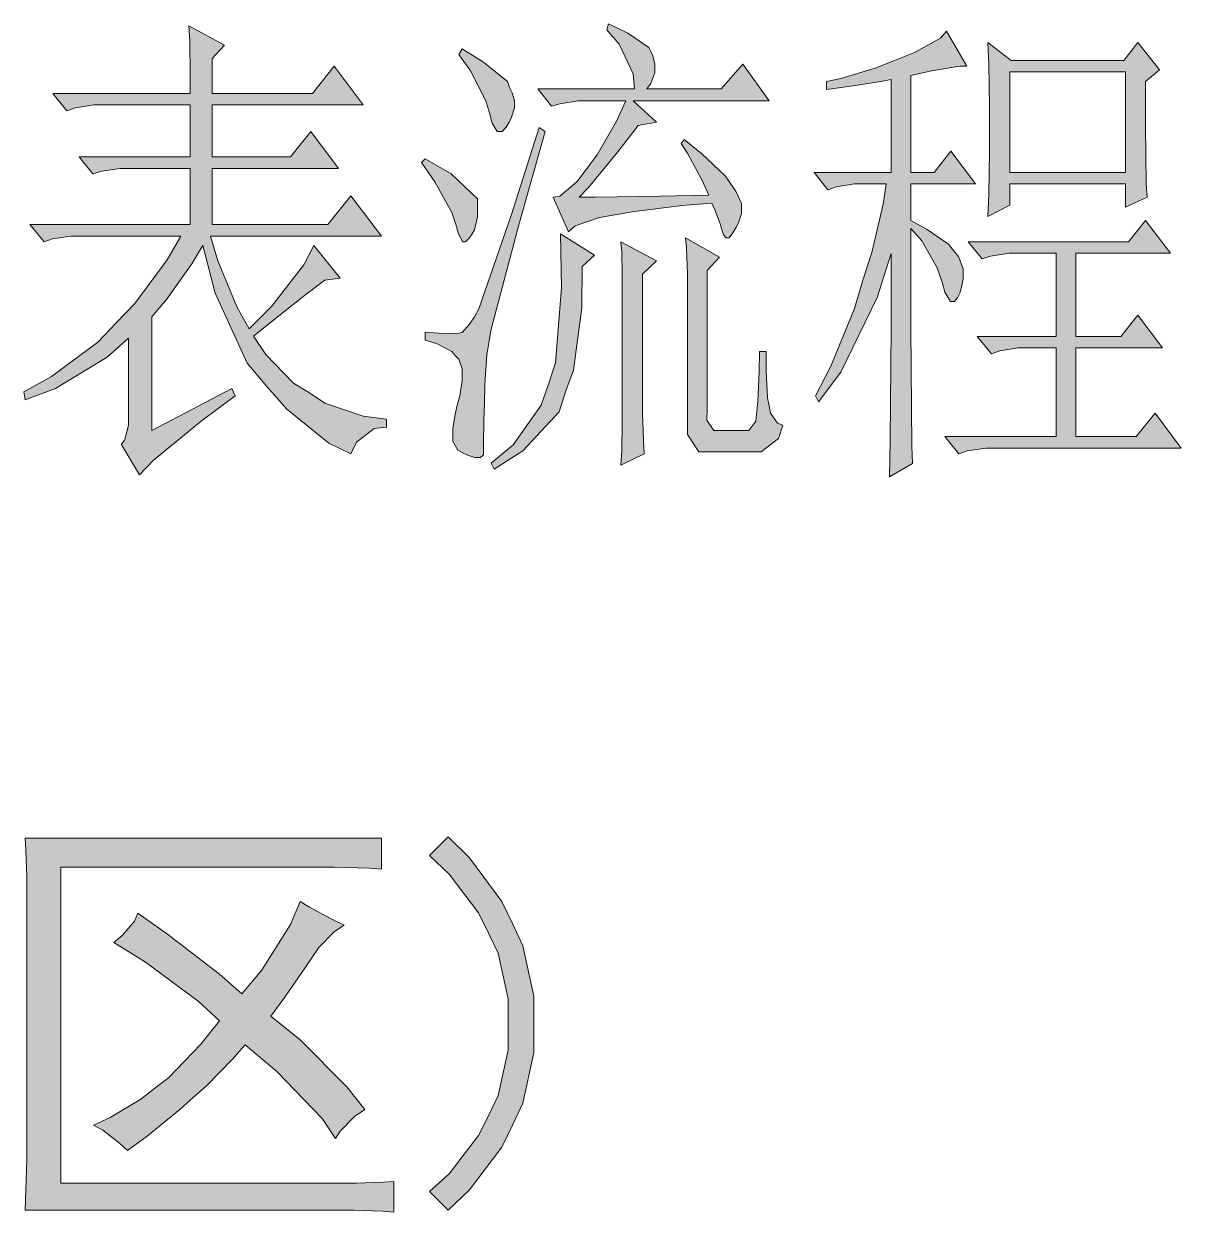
# Model space of a CAD drawing. Header units: millimetres. Extents: x 0 to 829, y 0 to 586.
# Drawn here: x 801.94 to 810.2, y 31.9 to 40.38 of the extents above; entities that cross this region are included whole.
import ezdxf

# ---------------------------------------------------------------- set-up
doc = ezdxf.new("R2010")
doc.units = ezdxf.units.MM

msp = doc.modelspace()

# ---------------------------------------------------------------- hatches: boundary and pattern name
h = msp.add_hatch(color=0)
h.dxf.hatch_style = 2
h.paths.add_polyline_path([(802.851667, 37.479111), (803.423167, 37.778972), (803.447861, 37.726056), (803.204444, 37.546139), (802.86225, 37.263917), (802.763472, 37.161611), (802.632944, 37.380333), (802.657639, 37.408556), (802.685861, 37.517917), (802.685861, 37.602583), (802.685861, 38.138806), (802.534167, 38.001222), (802.16375, 37.778972), (801.948556, 37.697833), (801.937972, 37.754278), (802.135528, 37.863639), (802.467139, 38.110583), (802.597667, 38.248167), (802.731722, 38.38575), (802.961028, 38.696194), (803.059806, 38.865528), (802.343667, 38.865528), (802.273111, 38.865528), (802.142583, 38.847889), (802.082611, 38.826722), (801.980306, 38.950194), (803.126833, 38.950194), (803.126833, 39.348833), (802.696444, 39.348833), (802.625889, 39.348833), (802.495361, 39.331194), (802.431861, 39.310028), (802.333083, 39.4335), (803.126833, 39.4335), (803.126833, 39.803917), (802.509472, 39.803917), (802.438917, 39.803917), (802.308389, 39.78275), (802.244889, 39.761583), (802.146111, 39.885056), (803.126833, 39.885056), (803.126833, 40.015583), (803.123306, 40.259), (803.11625, 40.368361), (803.37025, 40.230778), (803.282056, 40.135528), (803.282056, 39.885056), (803.998194, 39.885056), (804.153417, 40.079083), (804.361556, 39.803917), (803.282056, 39.803917), (803.282056, 39.4335), (803.842972, 39.4335), (803.987611, 39.613417), (804.185167, 39.348833), (803.282056, 39.348833), (803.282056, 38.950194), (804.107556, 38.950194), (804.273361, 39.154806), (804.492083, 38.865528), (803.271472, 38.865528), (803.324389, 38.689139), (803.461972, 38.357528), (803.546639, 38.205833), (803.705389, 38.364583), (803.938222, 38.660917), (804.008778, 38.7985), (804.19575, 38.565667), (804.086389, 38.551556), (803.94175, 38.442194), (803.68775, 38.241111), (803.578389, 38.152917), (803.666583, 38.022389), (803.864139, 37.817778), (803.977028, 37.747222), (804.086389, 37.673139), (804.361556, 37.581417), (804.527361, 37.56025), (804.527361, 37.503806), (804.439167, 37.493222), (804.312167, 37.394444), (804.273361, 37.313306), (804.114611, 37.387389), (803.81475, 37.630806), (803.673639, 37.793083), (803.532528, 37.958889), (803.303222, 38.459833), (803.215028, 38.7985), (803.137417, 38.667972), (802.9575, 38.413972), (802.851667, 38.2905)])
h = msp.add_hatch(color=0)
h.dxf.hatch_style = 2
h.paths.add_polyline_path([(806.827472, 39.158333), (806.778083, 39.267694), (806.679306, 39.454667), (806.629917, 39.52875), (806.651083, 39.556972), (806.778083, 39.454667), (806.943889, 39.295917), (806.982694, 39.243), (807.0215, 39.186556), (807.060306, 39.098361), (807.060306, 39.063083), (807.060306, 39.027806), (807.039139, 38.960778), (807.0215, 38.9255), (807.000333, 38.890222), (806.972111, 38.854944), (806.961528, 38.854944), (806.950944, 38.854944), (806.933306, 38.876111), (806.92625, 38.897278), (806.912139, 38.946667), (806.873333, 39.048972), (806.848639, 39.101889), (806.636972, 39.08425), (806.298306, 39.041917), (806.171306, 39.02075), (806.047833, 38.999583), (805.874972, 38.939611), (805.825583, 38.897278), (805.716222, 39.144222), (805.765611, 39.151278), (805.885556, 39.253583), (805.959639, 39.352361), (806.030194, 39.447611), (806.167778, 39.6875), (806.234806, 39.832139), (805.970222, 39.832139), (805.896139, 39.832139), (805.765611, 39.810972), (805.705639, 39.793333), (805.606861, 39.916806), (806.298306, 39.916806), (806.287722, 40.026167), (806.188944, 40.237833), (806.10075, 40.340139), (806.111333, 40.382472), (806.248917, 40.315444), (806.400611, 40.213139), (806.414722, 40.184917), (806.428833, 40.153167), (806.442944, 40.093194), (806.442944, 40.0685), (806.442944, 40.033222), (806.414722, 39.955611), (806.3865, 39.916806), (806.915667, 39.916806), (807.070889, 40.093194), (807.257861, 39.832139), (806.287722, 39.832139), (806.453528, 39.680444), (806.323, 39.65575), (806.178361, 39.468778), (805.970222, 39.214778), (805.903194, 39.144222), (806.019611, 39.144222), (806.48175, 39.151278)])
h = msp.add_hatch(color=0)
h.dxf.hatch_style = 2
h.paths.add_polyline_path([(808.129222, 39.983833), (808.055139, 39.969722), (807.825833, 39.934444), (807.667083, 39.913278), (807.667083, 39.969722), (807.769389, 39.990889), (808.016333, 40.064972), (808.153917, 40.121417), (808.295028, 40.177861), (808.482, 40.280167), (808.524333, 40.329556), (808.668972, 40.079083), (808.619583, 40.079083), (808.4185, 40.047333), (808.270333, 40.012056), (808.270333, 39.320611), (808.436139, 39.320611), (808.556083, 39.472306), (808.732472, 39.239472), (808.270333, 39.239472), (808.270333, 38.978417), (808.38675, 38.914917), (808.538444, 38.809083), (808.573722, 38.763222), (808.609, 38.720889), (808.644278, 38.632694), (808.644278, 38.593889), (808.644278, 38.558611), (808.630167, 38.491583), (808.619583, 38.459833), (808.605472, 38.431611), (808.580778, 38.399861), (808.570194, 38.399861), (808.552556, 38.399861), (808.51375, 38.466889), (808.492583, 38.537444), (808.457306, 38.63975), (808.347944, 38.833778), (808.270333, 38.921972), (808.270333, 38.205833), (808.277389, 37.366222), (808.280917, 37.24275), (808.118639, 37.1475), (808.122167, 37.408556), (808.129222, 38.205833), (808.129222, 38.742056), (808.030444, 38.428083), (807.769389, 37.895389), (807.610639, 37.683722), (807.589472, 37.726056), (807.698833, 37.937722), (807.868167, 38.350472), (807.928139, 38.551556), (807.991639, 38.749111), (808.072778, 39.094833), (808.093944, 39.239472), (807.94225, 39.239472), (807.868167, 39.239472), (807.737639, 39.218306), (807.677667, 39.197139), (807.578889, 39.320611), (808.129222, 39.320611)])
h = msp.add_hatch(color=0)
h.paths.add_polyline_path([(808.820667, 39.006639), (808.827722, 39.165389), (808.83125, 39.475833), (808.83125, 39.631056), (808.83125, 39.789806), (808.827722, 40.096722), (808.820667, 40.248417), (808.986472, 40.121417), (809.790806, 40.121417), (809.889583, 40.248417), (810.044806, 40.054389), (809.946028, 39.969722), (809.946028, 39.652222), (809.949556, 39.239472), (809.956611, 39.144222), (809.801389, 39.073667), (809.801389, 39.239472), (808.975889, 39.239472), (808.975889, 39.087778)])
h.paths.add_polyline_path([(808.975889, 40.040278), (808.975889, 39.320611), (809.801389, 39.320611), (809.801389, 40.040278)])
h = msp.add_hatch(color=0)
h.dxf.hatch_style = 2
h.paths.add_polyline_path([(805.067111, 40.202556), (805.218806, 40.107306), (805.391667, 39.969722), (805.405778, 39.927389), (805.423417, 39.888583), (805.441056, 39.832139), (805.441056, 39.818028), (805.441056, 39.78275), (805.419889, 39.715722), (805.40225, 39.680444), (805.381083, 39.645167), (805.352861, 39.613417), (805.342278, 39.613417), (805.317583, 39.613417), (805.282306, 39.673389), (805.264667, 39.736889), (805.236444, 39.832139), (805.127083, 40.047333), (805.042417, 40.16375)])
h = msp.add_hatch(color=0)
h.dxf.hatch_style = 2
h.paths.add_polyline_path([(805.659778, 39.613417), (805.472806, 38.946667), (805.271722, 38.191722), (805.257611, 38.103528), (805.2435, 38.018861), (805.229389, 37.807194), (805.225861, 37.676667), (805.222333, 37.549667), (805.218806, 37.376806), (805.218806, 37.327417), (805.218806, 37.30625), (805.197639, 37.285083), (805.176472, 37.285083), (805.158833, 37.285083), (805.105917, 37.302722), (805.070639, 37.320361), (805.035361, 37.338), (805.000083, 37.4015), (805.000083, 37.450889), (805.000083, 37.493222), (805.017722, 37.595528), (805.031833, 37.659028), (805.049472, 37.726056), (805.067111, 37.835417), (805.067111, 37.87775), (805.067111, 37.920083), (805.042417, 37.987111), (805.017722, 38.015333), (804.993028, 38.043556), (804.883667, 38.1), (804.802528, 38.124694), (804.802528, 38.181139), (804.901306, 38.174083), (805.02125, 38.170556), (805.042417, 38.174083), (805.067111, 38.177611), (805.120028, 38.237583), (805.155306, 38.2905), (805.187056, 38.346944), (805.419889, 39.02075), (805.617444, 39.641639)])
h = msp.add_hatch(color=0)
h.dxf.hatch_style = 2
h.paths.add_polyline_path([(804.802528, 39.419389), (804.9895, 39.310028), (805.176472, 39.133639), (805.176472, 39.070139), (805.176472, 39.003111), (805.155306, 38.911389), (805.137667, 38.883167), (805.120028, 38.854944), (805.091806, 38.826722), (805.070639, 38.826722), (805.038889, 38.890222), (805.02125, 38.950194), (804.993028, 39.034861), (804.873083, 39.253583), (804.777833, 39.391167)])
h = msp.add_hatch(color=0)
h.dxf.hatch_style = 2
h.paths.add_polyline_path([(808.679556, 38.826722), (809.822556, 38.826722), (809.946028, 38.978417), (810.122417, 38.745583), (809.448611, 38.745583), (809.448611, 38.149389), (809.769639, 38.149389), (809.889583, 38.301083), (810.065972, 38.06825), (809.448611, 38.06825), (809.448611, 37.436778), (809.879, 37.436778), (810.013056, 37.602583), (810.200028, 37.352111), (808.877111, 37.352111), (808.806556, 37.352111), (808.6725, 37.334472), (808.612528, 37.313306), (808.51375, 37.436778), (809.3075, 37.436778), (809.3075, 38.06825), (809.109944, 38.06825), (809.035861, 38.06825), (808.905333, 38.047083), (808.845361, 38.025917), (808.743056, 38.149389), (809.3075, 38.149389), (809.3075, 38.745583), (809.042917, 38.745583), (808.972361, 38.745583), (808.838306, 38.724417), (808.778333, 38.70325)])
h = msp.add_hatch(color=0)
h.dxf.hatch_style = 2
h.paths.add_polyline_path([(805.769139, 38.883167), (806.012556, 38.731472), (805.924361, 38.650333), (805.920833, 38.354), (805.860861, 37.9095), (805.807944, 37.761333), (805.758556, 37.613167), (805.501028, 37.334472), (805.296417, 37.203944), (805.27525, 37.246278), (805.430472, 37.376806), (805.631556, 37.659028), (805.684472, 37.810722), (805.733861, 37.962417), (805.776194, 38.498639)])
h = msp.add_hatch(color=0)
h.dxf.hatch_style = 2
h.paths.add_polyline_path([(806.199528, 37.232167), (806.206583, 37.334472), (806.210111, 37.535556), (806.210111, 37.630806), (806.210111, 38.51275), (806.210111, 38.593889), (806.206583, 38.752639), (806.199528, 38.826722), (806.453528, 38.689139), (806.35475, 38.593889), (806.35475, 37.697833), (806.35475, 37.602583), (806.361806, 37.408556), (806.365333, 37.313306)])
h = msp.add_hatch(color=0)
h.dxf.hatch_style = 2
h.paths.add_polyline_path([(806.675778, 37.574361), (806.675778, 38.484528), (806.675778, 38.593889), (806.668722, 38.780861), (806.661667, 38.854944), (806.905083, 38.717361), (806.816889, 38.622111), (806.816889, 37.630806), (806.813361, 37.553194), (806.86275, 37.479111), (806.915667, 37.479111), (807.070889, 37.479111), (807.113222, 37.479111), (807.162611, 37.546139), (807.169667, 37.616694), (807.176722, 37.683722), (807.187306, 37.898917), (807.190833, 38.043556), (807.236694, 38.043556), (807.236694, 37.905972), (807.247278, 37.711944), (807.257861, 37.6555), (807.268444, 37.602583), (807.317833, 37.532028), (807.356639, 37.517917), (807.324889, 37.422667), (807.201417, 37.327417), (807.113222, 37.327417), (806.838056, 37.327417), (806.756917, 37.327417), (806.675778, 37.450889)])
h = msp.add_hatch(color=0)
h.dxf.hatch_style = 2
h.paths.add_polyline_path([(804.492083, 34.346444), (804.403889, 34.3535), (804.156944, 34.360556), (804.00525, 34.360556), (802.202556, 34.360556), (802.202556, 32.106306), (804.188694, 32.106306), (804.312167, 32.106306), (804.506194, 32.113361), (804.580278, 32.116889), (804.580278, 31.898167), (804.499139, 31.905222), (804.291, 31.912278), (804.164, 31.912278), (801.948556, 31.912278), (801.952083, 32.056917), (801.959139, 32.272111), (801.959139, 32.339139), (801.959139, 34.191222), (801.959139, 34.293528), (801.952083, 34.4805), (801.948556, 34.568694), (804.492083, 34.568694)])
h = msp.add_hatch(color=0)
h.dxf.hatch_style = 2
h.paths.add_polyline_path([(805.578639, 33.238722), (805.578639, 33.037639), (805.501028, 32.677806), (805.426944, 32.519056), (805.349333, 32.363833), (805.120028, 32.056917), (804.968333, 31.912278), (804.834278, 32.046333), (804.975389, 32.173333), (805.183528, 32.444972), (805.254083, 32.586083), (805.324639, 32.730722), (805.395194, 33.055278), (805.395194, 33.238722), (805.395194, 33.422167), (805.324639, 33.746722), (805.254083, 33.891361), (805.183528, 34.036), (804.975389, 34.311167), (804.834278, 34.445222), (804.968333, 34.579278), (805.120028, 34.427583), (805.349333, 34.117139), (805.426944, 33.958389), (805.501028, 33.799639), (805.578639, 33.439806)])
h = msp.add_hatch(color=0)
h.dxf.hatch_style = 2
h.paths.add_polyline_path([(802.752889, 34.032472), (802.964556, 33.884306), (803.334972, 33.598556), (803.493722, 33.457444), (803.634833, 33.62325), (803.842972, 33.951333), (803.91, 34.117139), (803.977028, 34.074806), (804.135778, 33.990139), (804.223972, 33.947806), (804.156944, 33.901944), (804.044056, 33.789056), (803.994667, 33.714972), (803.945278, 33.640889), (803.800639, 33.43275), (803.701861, 33.298694), (803.91, 33.129361), (804.245139, 32.794222), (804.372139, 32.631944), (804.298056, 32.582556), (804.19575, 32.476722), (804.164, 32.423806), (804.06875, 32.568444), (803.744194, 32.903583), (803.518417, 33.094083), (803.426694, 32.98825), (803.24325, 32.801278), (803.148, 32.716611), (803.05275, 32.631944), (802.819917, 32.441444), (802.678806, 32.339139), (802.622361, 32.392056), (802.502417, 32.483778), (802.435389, 32.519056), (802.555333, 32.5755), (802.774056, 32.706028), (802.872833, 32.783639), (802.971611, 32.857722), (803.200917, 33.097611), (803.334972, 33.263417), (803.183278, 33.404528), (802.805806, 33.683222), (802.580028, 33.824333), (802.64, 33.873722), (802.728194, 33.976028)])

# ---------------------------------------------------------------- linework, layer by layer
at = {"color": 0, "lineweight": 0}
for points in [[(802.851667, 37.479111), (803.423167, 37.778972), (803.447861, 37.726056), (803.204444, 37.546139), (802.86225, 37.263917), (802.763472, 37.161611), (802.632944, 37.380333), (802.657639, 37.408556), (802.685861, 37.517917), (802.685861, 37.602583), (802.685861, 38.138806), (802.534167, 38.001222), (802.16375, 37.778972), (801.948556, 37.697833), (801.937972, 37.754278), (802.135528, 37.863639), (802.467139, 38.110583), (802.597667, 38.248167), (802.731722, 38.38575), (802.961028, 38.696194), (803.059806, 38.865528), (802.343667, 38.865528), (802.273111, 38.865528), (802.142583, 38.847889), (802.082611, 38.826722), (801.980306, 38.950194), (803.126833, 38.950194), (803.126833, 39.348833), (802.696444, 39.348833), (802.625889, 39.348833), (802.495361, 39.331194), (802.431861, 39.310028), (802.333083, 39.4335), (803.126833, 39.4335), (803.126833, 39.803917), (802.509472, 39.803917), (802.438917, 39.803917), (802.308389, 39.78275), (802.244889, 39.761583), (802.146111, 39.885056), (803.126833, 39.885056), (803.126833, 40.015583), (803.123306, 40.259), (803.11625, 40.368361), (803.37025, 40.230778), (803.282056, 40.135528), (803.282056, 39.885056), (803.998194, 39.885056), (804.153417, 40.079083), (804.361556, 39.803917), (803.282056, 39.803917), (803.282056, 39.4335), (803.842972, 39.4335), (803.987611, 39.613417), (804.185167, 39.348833), (803.282056, 39.348833), (803.282056, 38.950194), (804.107556, 38.950194), (804.273361, 39.154806), (804.492083, 38.865528), (803.271472, 38.865528), (803.324389, 38.689139), (803.461972, 38.357528), (803.546639, 38.205833), (803.705389, 38.364583), (803.938222, 38.660917), (804.008778, 38.7985), (804.19575, 38.565667), (804.086389, 38.551556), (803.94175, 38.442194), (803.68775, 38.241111), (803.578389, 38.152917), (803.666583, 38.022389), (803.864139, 37.817778), (803.977028, 37.747222), (804.086389, 37.673139), (804.361556, 37.581417), (804.527361, 37.56025), (804.527361, 37.503806), (804.439167, 37.493222), (804.312167, 37.394444), (804.273361, 37.313306), (804.114611, 37.387389), (803.81475, 37.630806), (803.673639, 37.793083), (803.532528, 37.958889), (803.303222, 38.459833), (803.215028, 38.7985), (803.137417, 38.667972), (802.9575, 38.413972), (802.851667, 38.2905)], [(806.827472, 39.158333), (806.778083, 39.267694), (806.679306, 39.454667), (806.629917, 39.52875), (806.651083, 39.556972), (806.778083, 39.454667), (806.943889, 39.295917), (806.982694, 39.243), (807.0215, 39.186556), (807.060306, 39.098361), (807.060306, 39.063083), (807.060306, 39.027806), (807.039139, 38.960778), (807.0215, 38.9255), (807.000333, 38.890222), (806.972111, 38.854944), (806.961528, 38.854944), (806.950944, 38.854944), (806.933306, 38.876111), (806.92625, 38.897278), (806.912139, 38.946667), (806.873333, 39.048972), (806.848639, 39.101889), (806.636972, 39.08425), (806.298306, 39.041917), (806.171306, 39.02075), (806.047833, 38.999583), (805.874972, 38.939611), (805.825583, 38.897278), (805.716222, 39.144222), (805.765611, 39.151278), (805.885556, 39.253583), (805.959639, 39.352361), (806.030194, 39.447611), (806.167778, 39.6875), (806.234806, 39.832139), (805.970222, 39.832139), (805.896139, 39.832139), (805.765611, 39.810972), (805.705639, 39.793333), (805.606861, 39.916806), (806.298306, 39.916806), (806.287722, 40.026167), (806.188944, 40.237833), (806.10075, 40.340139), (806.111333, 40.382472), (806.248917, 40.315444), (806.400611, 40.213139), (806.414722, 40.184917), (806.428833, 40.153167), (806.442944, 40.093194), (806.442944, 40.0685), (806.442944, 40.033222), (806.414722, 39.955611), (806.3865, 39.916806), (806.915667, 39.916806), (807.070889, 40.093194), (807.257861, 39.832139), (806.287722, 39.832139), (806.453528, 39.680444), (806.323, 39.65575), (806.178361, 39.468778), (805.970222, 39.214778), (805.903194, 39.144222), (806.019611, 39.144222), (806.48175, 39.151278)], [(808.129222, 39.983833), (808.055139, 39.969722), (807.825833, 39.934444), (807.667083, 39.913278), (807.667083, 39.969722), (807.769389, 39.990889), (808.016333, 40.064972), (808.153917, 40.121417), (808.295028, 40.177861), (808.482, 40.280167), (808.524333, 40.329556), (808.668972, 40.079083), (808.619583, 40.079083), (808.4185, 40.047333), (808.270333, 40.012056), (808.270333, 39.320611), (808.436139, 39.320611), (808.556083, 39.472306), (808.732472, 39.239472), (808.270333, 39.239472), (808.270333, 38.978417), (808.38675, 38.914917), (808.538444, 38.809083), (808.573722, 38.763222), (808.609, 38.720889), (808.644278, 38.632694), (808.644278, 38.593889), (808.644278, 38.558611), (808.630167, 38.491583), (808.619583, 38.459833), (808.605472, 38.431611), (808.580778, 38.399861), (808.570194, 38.399861), (808.552556, 38.399861), (808.51375, 38.466889), (808.492583, 38.537444), (808.457306, 38.63975), (808.347944, 38.833778), (808.270333, 38.921972), (808.270333, 38.205833), (808.277389, 37.366222), (808.280917, 37.24275), (808.118639, 37.1475), (808.122167, 37.408556), (808.129222, 38.205833), (808.129222, 38.742056), (808.030444, 38.428083), (807.769389, 37.895389), (807.610639, 37.683722), (807.589472, 37.726056), (807.698833, 37.937722), (807.868167, 38.350472), (807.928139, 38.551556), (807.991639, 38.749111), (808.072778, 39.094833), (808.093944, 39.239472), (807.94225, 39.239472), (807.868167, 39.239472), (807.737639, 39.218306), (807.677667, 39.197139), (807.578889, 39.320611), (808.129222, 39.320611)], [(808.820667, 39.006639), (808.827722, 39.165389), (808.83125, 39.475833), (808.83125, 39.631056), (808.83125, 39.789806), (808.827722, 40.096722), (808.820667, 40.248417), (808.986472, 40.121417), (809.790806, 40.121417), (809.889583, 40.248417), (810.044806, 40.054389), (809.946028, 39.969722), (809.946028, 39.652222), (809.949556, 39.239472), (809.956611, 39.144222), (809.801389, 39.073667), (809.801389, 39.239472), (808.975889, 39.239472), (808.975889, 39.087778)], [(805.067111, 40.202556), (805.218806, 40.107306), (805.391667, 39.969722), (805.405778, 39.927389), (805.423417, 39.888583), (805.441056, 39.832139), (805.441056, 39.818028), (805.441056, 39.78275), (805.419889, 39.715722), (805.40225, 39.680444), (805.381083, 39.645167), (805.352861, 39.613417), (805.342278, 39.613417), (805.317583, 39.613417), (805.282306, 39.673389), (805.264667, 39.736889), (805.236444, 39.832139), (805.127083, 40.047333), (805.042417, 40.16375)], [(808.975889, 40.040278), (808.975889, 39.320611), (809.801389, 39.320611), (809.801389, 40.040278)], [(805.659778, 39.613417), (805.472806, 38.946667), (805.271722, 38.191722), (805.257611, 38.103528), (805.2435, 38.018861), (805.229389, 37.807194), (805.225861, 37.676667), (805.222333, 37.549667), (805.218806, 37.376806), (805.218806, 37.327417), (805.218806, 37.30625), (805.197639, 37.285083), (805.176472, 37.285083), (805.158833, 37.285083), (805.105917, 37.302722), (805.070639, 37.320361), (805.035361, 37.338), (805.000083, 37.4015), (805.000083, 37.450889), (805.000083, 37.493222), (805.017722, 37.595528), (805.031833, 37.659028), (805.049472, 37.726056), (805.067111, 37.835417), (805.067111, 37.87775), (805.067111, 37.920083), (805.042417, 37.987111), (805.017722, 38.015333), (804.993028, 38.043556), (804.883667, 38.1), (804.802528, 38.124694), (804.802528, 38.181139), (804.901306, 38.174083), (805.02125, 38.170556), (805.042417, 38.174083), (805.067111, 38.177611), (805.120028, 38.237583), (805.155306, 38.2905), (805.187056, 38.346944), (805.419889, 39.02075), (805.617444, 39.641639)], [(804.802528, 39.419389), (804.9895, 39.310028), (805.176472, 39.133639), (805.176472, 39.070139), (805.176472, 39.003111), (805.155306, 38.911389), (805.137667, 38.883167), (805.120028, 38.854944), (805.091806, 38.826722), (805.070639, 38.826722), (805.038889, 38.890222), (805.02125, 38.950194), (804.993028, 39.034861), (804.873083, 39.253583), (804.777833, 39.391167)], [(808.679556, 38.826722), (809.822556, 38.826722), (809.946028, 38.978417), (810.122417, 38.745583), (809.448611, 38.745583), (809.448611, 38.149389), (809.769639, 38.149389), (809.889583, 38.301083), (810.065972, 38.06825), (809.448611, 38.06825), (809.448611, 37.436778), (809.879, 37.436778), (810.013056, 37.602583), (810.200028, 37.352111), (808.877111, 37.352111), (808.806556, 37.352111), (808.6725, 37.334472), (808.612528, 37.313306), (808.51375, 37.436778), (809.3075, 37.436778), (809.3075, 38.06825), (809.109944, 38.06825), (809.035861, 38.06825), (808.905333, 38.047083), (808.845361, 38.025917), (808.743056, 38.149389), (809.3075, 38.149389), (809.3075, 38.745583), (809.042917, 38.745583), (808.972361, 38.745583), (808.838306, 38.724417), (808.778333, 38.70325)], [(805.769139, 38.883167), (806.012556, 38.731472), (805.924361, 38.650333), (805.920833, 38.354), (805.860861, 37.9095), (805.807944, 37.761333), (805.758556, 37.613167), (805.501028, 37.334472), (805.296417, 37.203944), (805.27525, 37.246278), (805.430472, 37.376806), (805.631556, 37.659028), (805.684472, 37.810722), (805.733861, 37.962417), (805.776194, 38.498639)], [(806.199528, 37.232167), (806.206583, 37.334472), (806.210111, 37.535556), (806.210111, 37.630806), (806.210111, 38.51275), (806.210111, 38.593889), (806.206583, 38.752639), (806.199528, 38.826722), (806.453528, 38.689139), (806.35475, 38.593889), (806.35475, 37.697833), (806.35475, 37.602583), (806.361806, 37.408556), (806.365333, 37.313306)], [(806.675778, 37.574361), (806.675778, 38.484528), (806.675778, 38.593889), (806.668722, 38.780861), (806.661667, 38.854944), (806.905083, 38.717361), (806.816889, 38.622111), (806.816889, 37.630806), (806.813361, 37.553194), (806.86275, 37.479111), (806.915667, 37.479111), (807.070889, 37.479111), (807.113222, 37.479111), (807.162611, 37.546139), (807.169667, 37.616694), (807.176722, 37.683722), (807.187306, 37.898917), (807.190833, 38.043556), (807.236694, 38.043556), (807.236694, 37.905972), (807.247278, 37.711944), (807.257861, 37.6555), (807.268444, 37.602583), (807.317833, 37.532028), (807.356639, 37.517917), (807.324889, 37.422667), (807.201417, 37.327417), (807.113222, 37.327417), (806.838056, 37.327417), (806.756917, 37.327417), (806.675778, 37.450889)], [(804.492083, 34.346444), (804.403889, 34.3535), (804.156944, 34.360556), (804.00525, 34.360556), (802.202556, 34.360556), (802.202556, 32.106306), (804.188694, 32.106306), (804.312167, 32.106306), (804.506194, 32.113361), (804.580278, 32.116889), (804.580278, 31.898167), (804.499139, 31.905222), (804.291, 31.912278), (804.164, 31.912278), (801.948556, 31.912278), (801.952083, 32.056917), (801.959139, 32.272111), (801.959139, 32.339139), (801.959139, 34.191222), (801.959139, 34.293528), (801.952083, 34.4805), (801.948556, 34.568694), (804.492083, 34.568694)], [(805.578639, 33.238722), (805.578639, 33.037639), (805.501028, 32.677806), (805.426944, 32.519056), (805.349333, 32.363833), (805.120028, 32.056917), (804.968333, 31.912278), (804.834278, 32.046333), (804.975389, 32.173333), (805.183528, 32.444972), (805.254083, 32.586083), (805.324639, 32.730722), (805.395194, 33.055278), (805.395194, 33.238722), (805.395194, 33.422167), (805.324639, 33.746722), (805.254083, 33.891361), (805.183528, 34.036), (804.975389, 34.311167), (804.834278, 34.445222), (804.968333, 34.579278), (805.120028, 34.427583), (805.349333, 34.117139), (805.426944, 33.958389), (805.501028, 33.799639), (805.578639, 33.439806)], [(802.752889, 34.032472), (802.964556, 33.884306), (803.334972, 33.598556), (803.493722, 33.457444), (803.634833, 33.62325), (803.842972, 33.951333), (803.91, 34.117139), (803.977028, 34.074806), (804.135778, 33.990139), (804.223972, 33.947806), (804.156944, 33.901944), (804.044056, 33.789056), (803.994667, 33.714972), (803.945278, 33.640889), (803.800639, 33.43275), (803.701861, 33.298694), (803.91, 33.129361), (804.245139, 32.794222), (804.372139, 32.631944), (804.298056, 32.582556), (804.19575, 32.476722), (804.164, 32.423806), (804.06875, 32.568444), (803.744194, 32.903583), (803.518417, 33.094083), (803.426694, 32.98825), (803.24325, 32.801278), (803.148, 32.716611), (803.05275, 32.631944), (802.819917, 32.441444), (802.678806, 32.339139), (802.622361, 32.392056), (802.502417, 32.483778), (802.435389, 32.519056), (802.555333, 32.5755), (802.774056, 32.706028), (802.872833, 32.783639), (802.971611, 32.857722), (803.200917, 33.097611), (803.334972, 33.263417), (803.183278, 33.404528), (802.805806, 33.683222), (802.580028, 33.824333), (802.64, 33.873722), (802.728194, 33.976028)]]:
    msp.add_lwpolyline(points, close=True, dxfattribs=at)

doc.saveas('drawing.dxf')
